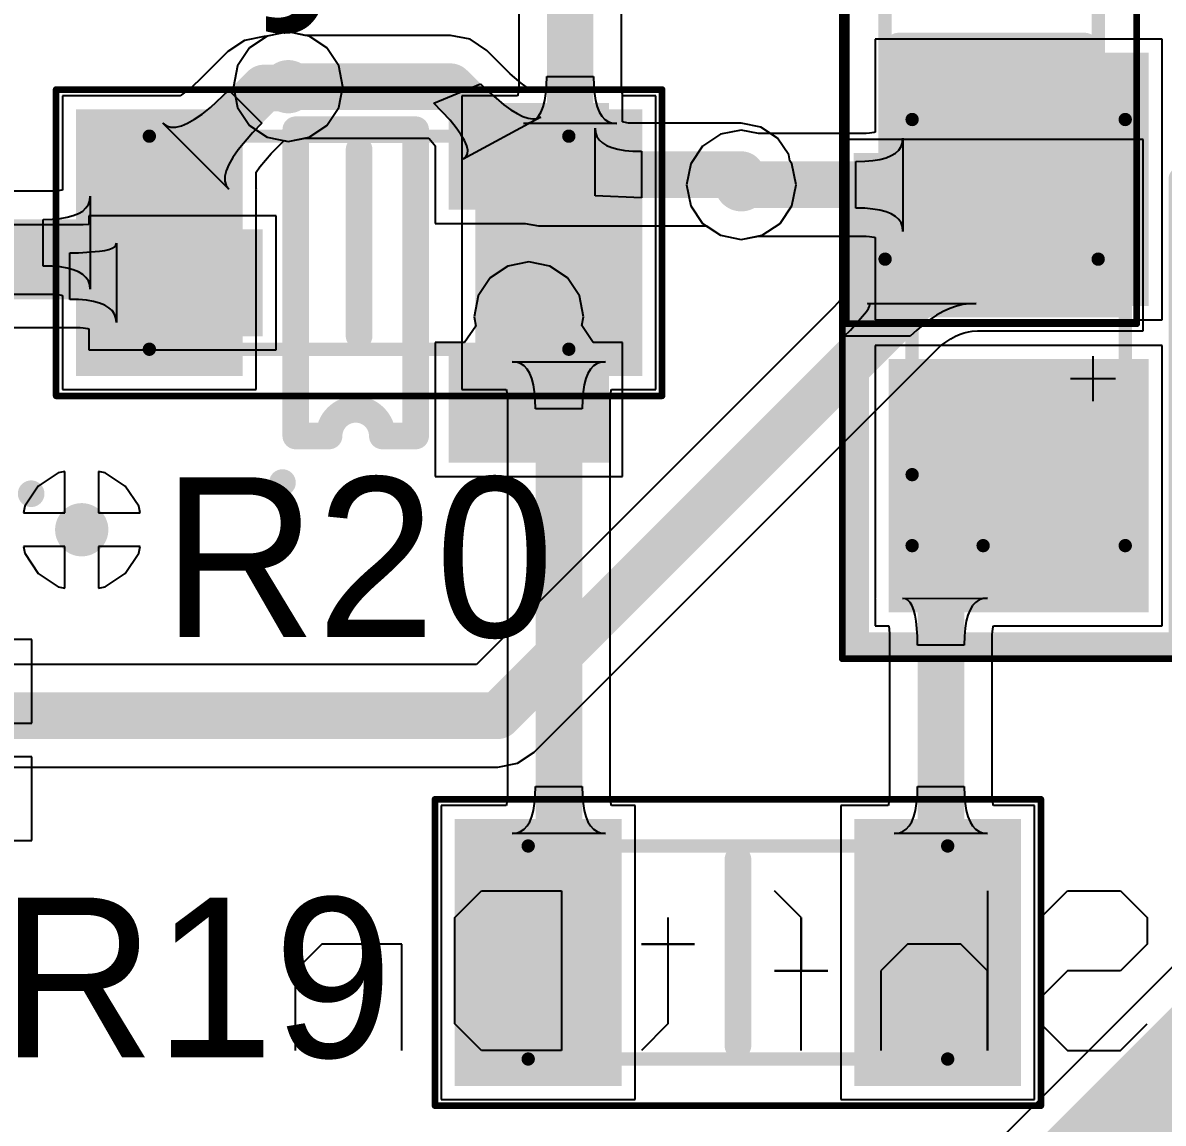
# Model space of a CAD drawing. Header units: millimetres. Extents: x 0.26 to 7.33, y 1.06 to 4.59.
# Drawn here: x 4.8696 to 5.2067, y 2.4425 to 2.7679 of the extents above; entities that cross this region are included whole.
import ezdxf

# ---------------------------------------------------------------- set-up
doc = ezdxf.new("R2010")
doc.units = ezdxf.units.MM
doc.header["$MEASUREMENT"] = 0
for name, color, linetype in [('BottomLayer', 5, 'Continuous'), ('BottomOverlay', 54, 'Continuous'), ('BottomPaste', 16, 'Continuous'), ('BottomSolder', 6, 'Continuous'), ('Mechanical15', 56, 'Continuous'), ('Mechanical16', 56, 'Continuous'), ('MultiLayer', 9, 'Continuous'), ('TopLayer', 1, 'Continuous'), ('TopOverlay', 2, 'Continuous'), ('TopPaste', 8, 'Continuous'), ('TopSolder', 216, 'Continuous'), ('ViaHoleLayer', 16, 'Continuous')]:
    doc.layers.add(name, color=color, linetype=linetype)

# ---------------------------------------------------------------- blocks, each defined once
blk = doc.blocks.new('SOT23_3_B_10')
at = {"layer": 'BottomLayer'}
for points in [[(-0.01181, 0.0315), (0.01181, 0.0315), (-0.01181, 0.07087), (0.01181, 0.07087)], [(-0.04921, -0.07087), (-0.02559, -0.07087), (-0.04921, -0.0315), (-0.02559, -0.0315)], [(0.02559, -0.07087), (0.04921, -0.07087), (0.02559, -0.0315), (0.04921, -0.0315)]]:
    blk.add_solid(points, dxfattribs=at)
at = {"layer": 'BottomOverlay', "const_width": 0.00394}
for points in [[(-0.06102, 0.02165, 1), (-0.05709, 0.02165, 1)], [(-0.04724, 0.01772, 1), (-0.04331, 0.01772, 1)], [(-0.04724, 0.01772, 1), (-0.04331, 0.01772, 1)], [(0.04331, 0.01772, 1), (0.04724, 0.01772, 1)], [(0.04331, 0.01772, 1), (0.04724, 0.01772, 1)], [(-0.04724, 0.00787, 1), (-0.04331, 0.00787, 1)], [(-0.04724, 0.00787, 1), (-0.04331, 0.00787, 1)], [(-0.04724, -0.00787, 1), (-0.04331, -0.00787, 1)], [(-0.04724, -0.00787, 1), (-0.04331, -0.00787, 1)], [(-0.04724, -0.01772, 1), (-0.04331, -0.01772, 1)], [(-0.04724, -0.01772, 1), (-0.04331, -0.01772, 1)], [(0.04331, -0.01772, 1), (0.04724, -0.01772, 1)], [(0.04331, -0.01772, 1), (0.04724, -0.01772, 1)]]:
    blk.add_lwpolyline(points, format="xyb", close=True, dxfattribs=at)
at = {"layer": 'BottomOverlay', "const_width": 0.00787}
for points in [[(-0.04528, 0.01772), (0.04528, 0.01772)], [(-0.04528, 0.01772), (-0.04528, 0.00787)], [(0.04528, 0.01772), (0.04528, -0.01772)], [(-0.04528, -0.00787), (-0.04528, -0.01772)], [(-0.04528, -0.01772), (0.04528, -0.01772)]]:
    blk.add_lwpolyline(points, dxfattribs=at)
blk.add_lwpolyline([(-0.04528, 0.00787, -1), (-0.04528, -0.00787)], format="xyb", dxfattribs=at)
at = {"layer": 'BottomPaste'}
for points in [[(-0.01181, 0.0315), (0.01181, 0.0315), (-0.01181, 0.07087), (0.01181, 0.07087)], [(-0.04921, -0.07087), (-0.02559, -0.07087), (-0.04921, -0.0315), (-0.02559, -0.0315)], [(0.02559, -0.07087), (0.04921, -0.07087), (0.02559, -0.0315), (0.04921, -0.0315)]]:
    blk.add_solid(points, dxfattribs=at)
at = {"layer": 'BottomSolder'}
for points in [[(-0.01581, 0.0275), (0.01581, 0.0275), (-0.01581, 0.07487), (0.01581, 0.07487)], [(-0.05321, -0.07487), (-0.02159, -0.07487), (-0.05321, -0.0275), (-0.02159, -0.0275)], [(0.02159, -0.07487), (0.05321, -0.07487), (0.02159, -0.0275), (0.05321, -0.0275)]]:
    blk.add_solid(points, dxfattribs=at)
blk = doc.blocks.new('SOT23_3_12')
at = {"layer": 'TopLayer'}
for points in [[(-0.04921, 0.0315), (-0.02559, 0.0315), (-0.04921, 0.07087), (-0.02559, 0.07087)], [(0.02559, 0.0315), (0.04921, 0.0315), (0.02559, 0.07087), (0.04921, 0.07087)], [(-0.01181, -0.07087), (0.01181, -0.07087), (-0.01181, -0.0315), (0.01181, -0.0315)]]:
    blk.add_solid(points, dxfattribs=at)
at = {"layer": 'TopOverlay', "const_width": 0.00787}
for points in [[(0.04528, 0.01772), (-0.04528, 0.01772)], [(-0.04528, 0.01772), (-0.04528, 0.00787)], [(0.04528, 0.01772), (0.04528, -0.01772)], [(-0.04528, -0.00787), (-0.04528, -0.01772)], [(0.04528, -0.01772), (-0.04528, -0.01772)]]:
    blk.add_lwpolyline(points, dxfattribs=at)
at = {"layer": 'TopOverlay', "const_width": 0.00394}
for points in [[(-0.04724, 0.01772, 1), (-0.04331, 0.01772, 1)], [(-0.04724, 0.01772, 1), (-0.04331, 0.01772, 1)], [(0.04331, 0.01772, 1), (0.04724, 0.01772, 1)], [(0.04331, 0.01772, 1), (0.04724, 0.01772, 1)], [(-0.04724, 0.00787, 1), (-0.04331, 0.00787, 1)], [(-0.04724, 0.00787, 1), (-0.04331, 0.00787, 1)], [(-0.04724, -0.00787, 1), (-0.04331, -0.00787, 1)], [(-0.04724, -0.00787, 1), (-0.04331, -0.00787, 1)], [(-0.04724, -0.01772, 1), (-0.04331, -0.01772, 1)], [(-0.04724, -0.01772, 1), (-0.04331, -0.01772, 1)], [(0.04331, -0.01772, 1), (0.04724, -0.01772, 1)], [(0.04331, -0.01772, 1), (0.04724, -0.01772, 1)], [(-0.06102, -0.02165, 1), (-0.05709, -0.02165, 1)]]:
    blk.add_lwpolyline(points, format="xyb", close=True, dxfattribs=at)
at = {"layer": 'TopOverlay', "const_width": 0.00787}
blk.add_lwpolyline([(-0.04528, 0.00787, -1), (-0.04528, -0.00787)], format="xyb", dxfattribs=at)
at = {"layer": 'TopPaste'}
for points in [[(-0.04921, 0.0315), (-0.02559, 0.0315), (-0.04921, 0.07087), (-0.02559, 0.07087)], [(0.02559, 0.0315), (0.04921, 0.0315), (0.02559, 0.07087), (0.04921, 0.07087)], [(-0.01181, -0.07087), (0.01181, -0.07087), (-0.01181, -0.0315), (0.01181, -0.0315)]]:
    blk.add_solid(points, dxfattribs=at)
at = {"layer": 'TopSolder'}
for points in [[(-0.05321, 0.0275), (-0.02159, 0.0275), (-0.05321, 0.07487), (-0.02159, 0.07487)], [(0.02159, 0.0275), (0.05321, 0.0275), (0.02159, 0.07487), (0.05321, 0.07487)], [(-0.01581, -0.07487), (0.01581, -0.07487), (-0.01581, -0.0275), (0.01581, -0.0275)]]:
    blk.add_solid(points, dxfattribs=at)
blk = doc.blocks.new('RESC3216X60N_31')
at = {"layer": 'Mechanical15', "const_width": 0.00394}
for points in [[(-0.06201, -0.0315), (-0.06201, 0.0315)], [(-0.06201, 0.0315), (0.06201, 0.0315)], [(0.06201, -0.0315), (0.06201, 0.0315)], [(-0.06201, -0.0315), (0.06201, -0.0315)]]:
    blk.add_lwpolyline(points, dxfattribs=at)
at = {"layer": 'Mechanical15', "const_width": 0.00197}
for points in [[(-0.06299, 0.0315, 1), (-0.06102, 0.0315, 1)], [(-0.06299, 0.0315, 1), (-0.06102, 0.0315, 1)], [(0.06102, 0.0315, 1), (0.06299, 0.0315, 1)], [(0.06102, 0.0315, 1), (0.06299, 0.0315, 1)], [(-0.06299, -0.0315, 1), (-0.06102, -0.0315, 1)], [(-0.06299, -0.0315, 1), (-0.06102, -0.0315, 1)], [(0.06102, -0.0315, 1), (0.06299, -0.0315, 1)], [(0.06102, -0.0315, 1), (0.06299, -0.0315, 1)]]:
    blk.add_lwpolyline(points, format="xyb", close=True, dxfattribs=at)
at = {"layer": 'Mechanical16', "const_width": 0.00197}
for points in [[(-0.08957, -0.04528), (-0.08957, 0.04528)], [(-0.08957, 0.04528), (0.08957, 0.04528)], [(0.08957, -0.04528), (0.08957, 0.04528)], [(-0.08957, -0.04528), (0.08957, -0.04528)]]:
    blk.add_lwpolyline(points, dxfattribs=at)
at = {"layer": 'Mechanical16', "const_width": 0.000984}
for points in [[(-0.09006, 0.04528, 1), (-0.08907, 0.04528, 1)], [(-0.09006, 0.04528, 1), (-0.08907, 0.04528, 1)], [(0.08907, 0.04528, 1), (0.09006, 0.04528, 1)], [(0.08907, 0.04528, 1), (0.09006, 0.04528, 1)], [(-0.09006, -0.04528, 1), (-0.08907, -0.04528, 1)], [(-0.09006, -0.04528, 1), (-0.08907, -0.04528, 1)], [(0.08907, -0.04528, 1), (0.09006, -0.04528, 1)], [(0.08907, -0.04528, 1), (0.09006, -0.04528, 1)]]:
    blk.add_lwpolyline(points, format="xyb", close=True, dxfattribs=at)
at = {"layer": 'TopLayer'}
for points in [[(-0.03839, -0.03543), (-0.03839, 0.03543), (-0.07972, -0.03543), (-0.07972, 0.03543)], [(0.07972, -0.03543), (0.07972, 0.03543), (0.03839, -0.03543), (0.03839, 0.03543)]]:
    blk.add_solid(points, dxfattribs=at)
at = {"layer": 'TopOverlay', "const_width": 0.00787}
blk.add_lwpolyline([(0, -0.02756), (0, 0.02756)], dxfattribs=at)
at = {"layer": 'TopOverlay', "const_width": 0.00394}
for points in [[(-0.00197, 0.02756, 1), (0.00197, 0.02756, 1)], [(-0.00197, -0.02756, 1), (0.00197, -0.02756, 1)]]:
    blk.add_lwpolyline(points, format="xyb", close=True, dxfattribs=at)
at = {"layer": 'TopPaste'}
for points in [[(-0.03839, -0.03543), (-0.03839, 0.03543), (-0.07972, -0.03543), (-0.07972, 0.03543)], [(0.07972, -0.03543), (0.07972, 0.03543), (0.03839, -0.03543), (0.03839, 0.03543)]]:
    blk.add_solid(points, dxfattribs=at)
at = {"layer": 'TopSolder'}
for points in [[(-0.03439, -0.03943), (-0.03439, 0.03943), (-0.08372, -0.03943), (-0.08372, 0.03943)], [(0.08372, -0.03943), (0.08372, 0.03943), (0.03439, -0.03943), (0.03439, 0.03943)]]:
    blk.add_solid(points, dxfattribs=at)
blk = doc.blocks.new('P__C__1206_B_51')
at = {"layer": 'BottomLayer'}
for points in [[(-0.07618, 0.03681), (-0.07618, -0.03681), (-0.03563, 0.03681), (-0.03563, -0.03681)], [(0.03563, 0.03681), (0.03563, -0.03681), (0.07618, 0.03681), (0.07618, -0.03681)]]:
    blk.add_solid(points, dxfattribs=at)
at = {"layer": 'BottomOverlay'}
for p, q in [((-0.09834, -0.03666), (-0.09834, -0.02333)), ((-0.105, -0.03), (-0.09167, -0.03))]:
    blk.add_line(p, q, dxfattribs=at)
at = {"layer": 'BottomOverlay', "const_width": 0.00787}
blk.add_lwpolyline([(0, 0.02756), (0, -0.02756)], dxfattribs=at)
at = {"layer": 'BottomOverlay', "const_width": 0.00394}
for points in [[(-0.00197, 0.02756, 1), (0.00197, 0.02756, 1)], [(-0.00197, -0.02756, 1), (0.00197, -0.02756, 1)]]:
    blk.add_lwpolyline(points, format="xyb", close=True, dxfattribs=at)
at = {"layer": 'BottomPaste'}
for points in [[(-0.07618, 0.03681), (-0.07618, -0.03681), (-0.03563, 0.03681), (-0.03563, -0.03681)], [(0.03563, 0.03681), (0.03563, -0.03681), (0.07618, 0.03681), (0.07618, -0.03681)]]:
    blk.add_solid(points, dxfattribs=at)
at = {"layer": 'BottomSolder'}
for points in [[(-0.08018, 0.04081), (-0.08018, -0.04081), (-0.03163, 0.04081), (-0.03163, -0.04081)], [(0.03163, 0.04081), (0.03163, -0.04081), (0.08018, 0.04081), (0.08018, -0.04081)]]:
    blk.add_solid(points, dxfattribs=at)
at = {"layer": 'Mechanical15', "const_width": 0.00394}
for points in [[(-0.06299, 0.0315), (0.06299, 0.0315)], [(-0.06299, 0.0315), (-0.06299, -0.0315)], [(0.06299, 0.0315), (0.06299, -0.0315)], [(-0.06299, -0.0315), (0.06299, -0.0315)]]:
    blk.add_lwpolyline(points, dxfattribs=at)
at = {"layer": 'Mechanical15', "const_width": 0.00197}
for points in [[(-0.06398, 0.0315, 1), (-0.06201, 0.0315, 1)], [(-0.06398, 0.0315, 1), (-0.06201, 0.0315, 1)], [(0.06201, 0.0315, 1), (0.06398, 0.0315, 1)], [(0.06201, 0.0315, 1), (0.06398, 0.0315, 1)], [(-0.06398, -0.0315, 1), (-0.06201, -0.0315, 1)], [(-0.06398, -0.0315, 1), (-0.06201, -0.0315, 1)], [(0.06201, -0.0315, 1), (0.06398, -0.0315, 1)], [(0.06201, -0.0315, 1), (0.06398, -0.0315, 1)]]:
    blk.add_lwpolyline(points, format="xyb", close=True, dxfattribs=at)
at = {"layer": 'Mechanical16', "const_width": 0.00197}
for points in [[(-0.08209, 0.04291), (0.08209, 0.04291)], [(-0.08209, 0.04291), (-0.08209, -0.04291)], [(0.08209, 0.04291), (0.08209, -0.04291)], [(-0.08209, -0.04291), (0.08209, -0.04291)]]:
    blk.add_lwpolyline(points, dxfattribs=at)
at = {"layer": 'Mechanical16', "const_width": 0.000984}
for points in [[(-0.08258, 0.04291, 1), (-0.08159, 0.04291, 1)], [(-0.08258, 0.04291, 1), (-0.08159, 0.04291, 1)], [(0.08159, 0.04291, 1), (0.08258, 0.04291, 1)], [(0.08159, 0.04291, 1), (0.08258, 0.04291, 1)], [(-0.08258, -0.04291, 1), (-0.08159, -0.04291, 1)], [(-0.08258, -0.04291, 1), (-0.08159, -0.04291, 1)], [(0.08159, -0.04291, 1), (0.08258, -0.04291, 1)], [(0.08159, -0.04291, 1), (0.08258, -0.04291, 1)]]:
    blk.add_lwpolyline(points, format="xyb", close=True, dxfattribs=at)
blk = doc.blocks.new('LEDC3216X120NRED_67')
at = {"layer": 'Mechanical15', "const_width": 0.00394}
for points in [[(-0.04201, 0.0315), (-0.06299, 0.01051)], [(-0.06299, 0.0315), (-0.06299, -0.0315)], [(-0.06299, 0.0315), (0.06299, 0.0315)], [(0.06299, 0.0315), (0.06299, -0.0315)], [(-0.06299, -0.0315), (0.06299, -0.0315)]]:
    blk.add_lwpolyline(points, dxfattribs=at)
at = {"layer": 'Mechanical15', "const_width": 0.00197}
for points in [[(-0.06398, 0.0315, 1), (-0.06201, 0.0315, 1)], [(-0.06398, 0.0315, 1), (-0.06201, 0.0315, 1)], [(-0.04299, 0.0315, 1), (-0.04102, 0.0315, 1)], [(0.06201, 0.0315, 1), (0.06398, 0.0315, 1)], [(0.06201, 0.0315, 1), (0.06398, 0.0315, 1)], [(-0.06398, 0.01051, 1), (-0.06201, 0.01051, 1)], [(-0.06398, -0.0315, 1), (-0.06201, -0.0315, 1)], [(-0.06398, -0.0315, 1), (-0.06201, -0.0315, 1)], [(0.06201, -0.0315, 1), (0.06398, -0.0315, 1)], [(0.06201, -0.0315, 1), (0.06398, -0.0315, 1)]]:
    blk.add_lwpolyline(points, format="xyb", close=True, dxfattribs=at)
at = {"layer": 'Mechanical16', "const_width": 0.00197}
for points in [[(-0.09646, 0.05217), (-0.09646, -0.05217)], [(-0.09646, 0.05217), (0.09646, 0.05217)], [(0.09646, 0.05217), (0.09646, -0.05217)], [(-0.09646, -0.05217), (0.09646, -0.05217)]]:
    blk.add_lwpolyline(points, dxfattribs=at)
at = {"layer": 'Mechanical16', "const_width": 0.000984}
for points in [[(-0.09695, 0.05217, 1), (-0.09596, 0.05217, 1)], [(-0.09695, 0.05217, 1), (-0.09596, 0.05217, 1)], [(0.09596, 0.05217, 1), (0.09695, 0.05217, 1)], [(0.09596, 0.05217, 1), (0.09695, 0.05217, 1)], [(-0.09695, -0.05217, 1), (-0.09596, -0.05217, 1)], [(-0.09695, -0.05217, 1), (-0.09596, -0.05217, 1)], [(0.09596, -0.05217, 1), (0.09695, -0.05217, 1)], [(0.09596, -0.05217, 1), (0.09695, -0.05217, 1)]]:
    blk.add_lwpolyline(points, format="xyb", close=True, dxfattribs=at)
at = {"layer": 'TopLayer'}
for points in [[(-0.01181, -0.03445), (-0.01181, 0.03445), (-0.07874, -0.03445), (-0.07874, 0.03445)], [(0.07874, -0.03445), (0.07874, 0.03445), (0.01181, -0.03445), (0.01181, 0.03445)]]:
    blk.add_solid(points, dxfattribs=at)
at = {"layer": 'TopOverlay', "const_width": 0.00787}
for points in [[(-0.09252, 0.04823), (-0.09252, -0.04823)], [(-0.09252, 0.04823), (0.04528, 0.04823)], [(-0.09252, -0.04823), (0.04528, -0.04823)]]:
    blk.add_lwpolyline(points, dxfattribs=at)
at = {"layer": 'TopOverlay', "const_width": 0.00394}
for points in [[(-0.09449, 0.04823, 1), (-0.09055, 0.04823, 1)], [(-0.09449, 0.04823, 1), (-0.09055, 0.04823, 1)], [(0.04331, 0.04823, 1), (0.04724, 0.04823, 1)], [(-0.09449, -0.04823, 1), (-0.09055, -0.04823, 1)], [(-0.09449, -0.04823, 1), (-0.09055, -0.04823, 1)], [(0.04331, -0.04823, 1), (0.04724, -0.04823, 1)]]:
    blk.add_lwpolyline(points, format="xyb", close=True, dxfattribs=at)
at = {"layer": 'TopPaste'}
for points in [[(-0.01181, -0.03445), (-0.01181, 0.03445), (-0.07874, -0.03445), (-0.07874, 0.03445)], [(0.07874, -0.03445), (0.07874, 0.03445), (0.01181, -0.03445), (0.01181, 0.03445)]]:
    blk.add_solid(points, dxfattribs=at)
at = {"layer": 'TopSolder'}
for points in [[(-0.00781, -0.03845), (-0.00781, 0.03845), (-0.08274, -0.03845), (-0.08274, 0.03845)], [(0.08274, -0.03845), (0.08274, 0.03845), (0.00781, -0.03845), (0.00781, 0.03845)]]:
    blk.add_solid(points, dxfattribs=at)
blk = doc.blocks.new('RESC3216X60N_109')
at = {"layer": 'Mechanical15', "const_width": 0.00394}
for points in [[(-0.06201, -0.0315), (-0.06201, 0.0315)], [(-0.06201, 0.0315), (0.06201, 0.0315)], [(0.06201, -0.0315), (0.06201, 0.0315)], [(-0.06201, -0.0315), (0.06201, -0.0315)]]:
    blk.add_lwpolyline(points, dxfattribs=at)
at = {"layer": 'Mechanical15', "const_width": 0.00197}
for points in [[(-0.06299, 0.0315, 1), (-0.06102, 0.0315, 1)], [(-0.06299, 0.0315, 1), (-0.06102, 0.0315, 1)], [(0.06102, 0.0315, 1), (0.06299, 0.0315, 1)], [(0.06102, 0.0315, 1), (0.06299, 0.0315, 1)], [(-0.06299, -0.0315, 1), (-0.06102, -0.0315, 1)], [(-0.06299, -0.0315, 1), (-0.06102, -0.0315, 1)], [(0.06102, -0.0315, 1), (0.06299, -0.0315, 1)], [(0.06102, -0.0315, 1), (0.06299, -0.0315, 1)]]:
    blk.add_lwpolyline(points, format="xyb", close=True, dxfattribs=at)
at = {"layer": 'Mechanical16', "const_width": 0.00197}
for points in [[(-0.08957, -0.04528), (-0.08957, 0.04528)], [(-0.08957, 0.04528), (0.08957, 0.04528)], [(0.08957, -0.04528), (0.08957, 0.04528)], [(-0.08957, -0.04528), (0.08957, -0.04528)]]:
    blk.add_lwpolyline(points, dxfattribs=at)
at = {"layer": 'Mechanical16', "const_width": 0.000984}
for points in [[(-0.09006, 0.04528, 1), (-0.08907, 0.04528, 1)], [(-0.09006, 0.04528, 1), (-0.08907, 0.04528, 1)], [(0.08907, 0.04528, 1), (0.09006, 0.04528, 1)], [(0.08907, 0.04528, 1), (0.09006, 0.04528, 1)], [(-0.09006, -0.04528, 1), (-0.08907, -0.04528, 1)], [(-0.09006, -0.04528, 1), (-0.08907, -0.04528, 1)], [(0.08907, -0.04528, 1), (0.09006, -0.04528, 1)], [(0.08907, -0.04528, 1), (0.09006, -0.04528, 1)]]:
    blk.add_lwpolyline(points, format="xyb", close=True, dxfattribs=at)
at = {"layer": 'TopLayer'}
for points in [[(-0.03839, -0.03543), (-0.03839, 0.03543), (-0.07972, -0.03543), (-0.07972, 0.03543)], [(0.07972, -0.03543), (0.07972, 0.03543), (0.03839, -0.03543), (0.03839, 0.03543)]]:
    blk.add_solid(points, dxfattribs=at)
at = {"layer": 'TopOverlay', "const_width": 0.00787}
blk.add_lwpolyline([(0, -0.02756), (0, 0.02756)], dxfattribs=at)
at = {"layer": 'TopOverlay', "const_width": 0.00394}
for points in [[(-0.00197, 0.02756, 1), (0.00197, 0.02756, 1)], [(-0.00197, -0.02756, 1), (0.00197, -0.02756, 1)]]:
    blk.add_lwpolyline(points, format="xyb", close=True, dxfattribs=at)
at = {"layer": 'TopPaste'}
for points in [[(-0.03839, -0.03543), (-0.03839, 0.03543), (-0.07972, -0.03543), (-0.07972, 0.03543)], [(0.07972, -0.03543), (0.07972, 0.03543), (0.03839, -0.03543), (0.03839, 0.03543)]]:
    blk.add_solid(points, dxfattribs=at)
at = {"layer": 'TopSolder'}
for points in [[(-0.03439, -0.03943), (-0.03439, 0.03943), (-0.08372, -0.03943), (-0.08372, 0.03943)], [(0.08372, -0.03943), (0.08372, 0.03943), (0.03439, -0.03943), (0.03439, 0.03943)]]:
    blk.add_solid(points, dxfattribs=at)

msp = doc.modelspace()

# ---------------------------------------------------------------- linework, layer by layer
at = {"layer": 'BottomLayer'}
for p, q in [((4.94806, 2.76518), (4.94186, 2.76395)), ((4.9531, 2.76418), (4.94806, 2.76518)), ((4.94186, 2.76395), (4.93661, 2.76044)), ((4.996, 2.76418), (4.9531, 2.76418)), ((5.00181, 2.76303), (4.996, 2.76418)), ((5.00673, 2.75973), (5.00181, 2.76303)), ((4.93661, 2.76044), (4.9331, 2.75519)), ((5.01369, 2.75278), (5.00673, 2.75973)), ((4.9331, 2.75519), (4.93187, 2.749)), ((5.01688, 2.75005), (5.01369, 2.75278)), ((4.93187, 2.749), (4.9331, 2.74281)), ((4.99113, 2.74413), (5.00491, 2.74984)), ((5.00491, 2.74984), (5.00736, 2.74746)), ((5.01836, 2.74898), (5.01688, 2.75005)), ((5.0196, 2.74821), (5.01836, 2.74898)), ((5.04687, 2.74821), (5.0196, 2.74821)), ((5.04687, 2.73859), (5.04687, 2.74821)), ((5.00736, 2.74746), (5.01182, 2.74364)), ((4.9331, 2.74281), (4.93661, 2.73756)), ((4.99588, 2.73906), (4.99113, 2.74413)), ((5.01182, 2.74364), (5.01383, 2.74219)), ((5.01383, 2.74219), (5.01569, 2.74105)), ((5.01569, 2.74105), (5.01739, 2.74021)), ((4.99769, 2.73685), (4.99588, 2.73906)), ((5.02272, 2.73997), (4.99974, 2.72757)), ((5.01739, 2.74021), (5.01895, 2.73969)), ((5.01895, 2.73969), (5.02036, 2.73948)), ((5.02036, 2.73948), (5.02161, 2.73957)), ((5.02161, 2.73957), (5.02272, 2.73997)), ((5.04723, 2.73849), (5.04687, 2.73859)), ((5.0486, 2.73826), (5.04723, 2.73849)), ((5.04952, 2.73818), (5.0486, 2.73826)), ((5.082, 2.73818), (5.04952, 2.73818)), ((5.08781, 2.73703), (5.082, 2.73818)), ((4.93661, 2.73756), (4.94186, 2.73405)), ((4.99912, 2.73487), (4.99769, 2.73685)), ((5.00017, 2.7331), (4.99912, 2.73487)), ((5.03875, 2.71671), (5.03875, 2.73678)), ((5.03875, 2.73678), (5.03888, 2.73547)), ((5.03888, 2.73547), (5.0393, 2.7343)), ((5.0393, 2.7343), (5.03999, 2.73327)), ((5.09273, 2.73373), (5.08781, 2.73703)), ((4.94186, 2.73405), (4.94806, 2.73281)), ((4.94806, 2.73281), (4.9531, 2.73382)), ((4.9531, 2.73382), (4.98961, 2.73382)), ((4.98961, 2.73382), (4.98974, 2.73368)), ((4.98974, 2.73368), (4.99122, 2.73188)), ((4.99122, 2.73188), (4.9915, 2.73149)), ((4.9915, 2.73149), (4.9915, 2.70859)), ((5.00084, 2.73156), (5.00017, 2.7331)), ((5.00113, 2.73023), (5.00084, 2.73156)), ((5.03999, 2.73327), (5.04095, 2.73237)), ((5.04095, 2.73237), (5.04219, 2.73161)), ((5.04219, 2.73161), (5.04371, 2.73099)), ((5.04371, 2.73099), (5.0455, 2.73051)), ((5.09603, 2.72881), (5.09273, 2.73373)), ((5.20081, 2.73337), (5.11119, 2.73337)), ((5.11119, 2.73337), (5.11119, 2.68592)), ((5.20081, 2.67682), (5.20081, 2.73337)), ((4.99974, 2.72757), (5.00058, 2.72824)), ((5.00058, 2.72824), (5.00104, 2.72912)), ((5.00104, 2.72912), (5.00113, 2.73023)), ((5.0455, 2.73051), (5.04757, 2.73017)), ((5.04757, 2.73017), (5.04991, 2.72996)), ((5.04991, 2.72996), (5.05253, 2.72989)), ((5.05253, 2.72989), (5.05253, 2.71611)), ((5.09637, 2.72706), (5.09603, 2.72881)), ((5.09695, 2.72619), (5.09637, 2.72706)), ((5.09818, 2.72), (5.09695, 2.72619)), ((5.09695, 2.71381), (5.09818, 2.72)), ((5.05253, 2.71611), (5.03875, 2.71671)), ((4.89707, 2.71081), (4.88913, 2.71081)), ((4.88913, 2.71081), (4.88913, 2.7083)), ((4.89725, 2.71085), (4.89707, 2.71081)), ((4.89744, 2.71081), (4.89725, 2.71085)), ((4.9445, 2.71081), (4.89744, 2.71081)), ((4.9445, 2.67119), (4.9445, 2.71081)), ((5.09344, 2.70856), (5.09695, 2.71381)), ((4.88739, 2.70818), (4.86005, 2.70818)), ((4.88913, 2.7083), (4.88739, 2.70818)), ((4.9915, 2.70859), (5.01812, 2.70859)), ((5.01812, 2.70859), (5.022, 2.70782)), ((5.022, 2.70782), (5.022, 2.70782)), ((5.022, 2.70782), (5.07166, 2.70782)), ((5.07166, 2.70782), (5.07581, 2.70505)), ((5.08819, 2.70505), (5.09344, 2.70856)), ((5.07581, 2.70505), (5.082, 2.70382)), ((5.082, 2.70382), (5.08819, 2.70505)), ((4.89229, 2.70034), (4.89381, 2.70059)), ((4.89381, 2.70059), (4.89505, 2.7009)), ((4.89505, 2.7009), (4.89601, 2.70126)), ((4.89601, 2.70126), (4.8967, 2.70168)), ((4.8967, 2.70168), (4.89712, 2.70216)), ((4.89712, 2.70216), (4.89725, 2.70269)), ((4.89725, 2.70269), (4.89725, 2.67931)), ((4.88347, 2.69989), (4.88609, 2.69992)), ((4.88347, 2.68611), (4.88347, 2.69989)), ((4.88609, 2.69992), (4.89229, 2.70034)), ((5.01918, 2.69719), (5.01299, 2.69595)), ((5.02538, 2.69595), (5.01918, 2.69719)), ((5.01299, 2.69595), (5.00774, 2.69244)), ((5.03063, 2.69244), (5.02538, 2.69595)), ((5.00774, 2.69244), (5.00423, 2.68719)), ((5.03413, 2.68719), (5.03063, 2.69244)), ((5.00423, 2.68719), (5.003, 2.681)), ((5.03537, 2.681), (5.03413, 2.68719)), ((4.88609, 2.68604), (4.88347, 2.68611)), ((4.88844, 2.68584), (4.88609, 2.68604)), ((4.8905, 2.6855), (4.88844, 2.68584)), ((4.89229, 2.68502), (4.8905, 2.6855)), ((4.89381, 2.68441), (4.89229, 2.68502)), ((4.89505, 2.68366), (4.89381, 2.68441)), ((4.89601, 2.68278), (4.89505, 2.68366)), ((5.10943, 2.6839), (5.00371, 2.57818)), ((5.11119, 2.68592), (5.10943, 2.6839)), ((5.11976, 2.68484), (5.11931, 2.68494)), ((5.11931, 2.68494), (5.15143, 2.68494)), ((5.1196, 2.68338), (5.1199, 2.68406)), ((5.11996, 2.68455), (5.11976, 2.68484)), ((5.1199, 2.68406), (5.11996, 2.68455)), ((5.14558, 2.68406), (5.14363, 2.68338)), ((5.14753, 2.68455), (5.14558, 2.68406)), ((5.14948, 2.68484), (5.14753, 2.68455)), ((5.15143, 2.68494), (5.14948, 2.68484)), ((4.8967, 2.68176), (4.89601, 2.68278)), ((4.89712, 2.6806), (4.8967, 2.68176)), ((4.89725, 2.67931), (4.89712, 2.6806)), ((5.003, 2.681), (5.00356, 2.67815)), ((5.03485, 2.67841), (5.03537, 2.681)), ((5.11427, 2.67705), (5.11904, 2.6825)), ((5.11904, 2.6825), (5.1196, 2.68338)), ((5.13973, 2.68143), (5.13779, 2.68016)), ((5.14168, 2.6825), (5.13973, 2.68143)), ((5.14363, 2.68338), (5.14168, 2.6825)), ((4.86005, 2.67782), (4.88651, 2.67782)), ((4.88651, 2.67782), (4.88742, 2.67774)), ((4.88742, 2.67774), (4.88879, 2.67751)), ((4.88879, 2.67751), (4.88913, 2.67742)), ((4.88913, 2.67742), (4.88913, 2.67119)), ((5.00356, 2.67815), (5.00014, 2.67341)), ((5.03822, 2.67341), (5.03485, 2.67841)), ((5.11245, 2.6752), (5.11427, 2.67705)), ((5.13389, 2.67705), (5.13194, 2.6752)), ((5.13584, 2.6787), (5.13389, 2.67705)), ((5.13779, 2.68016), (5.13584, 2.6787)), ((5.13194, 2.6752), (5.11245, 2.6752)), ((5.14246, 2.67347), (5.14393, 2.67443)), ((5.14393, 2.67443), (5.14533, 2.6752)), ((5.14533, 2.6752), (5.14666, 2.6758)), ((5.14666, 2.6758), (5.14792, 2.67624)), ((5.14792, 2.67624), (5.14913, 2.67654)), ((5.14913, 2.67654), (5.15029, 2.67672)), ((5.15029, 2.67672), (5.15183, 2.67679)), ((5.15183, 2.67679), (5.15194, 2.67682)), ((5.15194, 2.67682), (5.20081, 2.67682)), ((4.88913, 2.67119), (4.89707, 2.67119)), ((4.89707, 2.67119), (4.89725, 2.67115)), ((4.89725, 2.67115), (4.89744, 2.67119)), ((4.89744, 2.67119), (4.9445, 2.67119)), ((5.00014, 2.67341), (4.9915, 2.67341)), ((4.9915, 2.67341), (4.9915, 2.63379)), ((5.02073, 2.55227), (5.14005, 2.67158)), ((5.04687, 2.67341), (5.03822, 2.67341)), ((5.04687, 2.63379), (5.04687, 2.67341)), ((5.14005, 2.67158), (5.14093, 2.67233)), ((5.14093, 2.67233), (5.14246, 2.67347)), ((5.3715, 2.65085), (5.07125, 2.35059)), ((4.88003, 2.63484), (4.87411, 2.63089)), ((4.882, 2.63523), (4.88003, 2.63484)), ((4.882, 2.623), (4.882, 2.63523)), ((4.89397, 2.63484), (4.892, 2.63523)), ((4.892, 2.63523), (4.892, 2.623)), ((4.89989, 2.63089), (4.89397, 2.63484)), ((4.9915, 2.63379), (5.04687, 2.63379)), ((4.87411, 2.63089), (4.87016, 2.62497)), ((4.90384, 2.62497), (4.89989, 2.63089)), ((4.87016, 2.62497), (4.86977, 2.623)), ((4.86977, 2.623), (4.882, 2.623)), ((4.892, 2.623), (4.90423, 2.623)), ((4.90423, 2.623), (4.90384, 2.62497)), ((4.882, 2.613), (4.86977, 2.613)), ((4.86977, 2.613), (4.87016, 2.61103)), ((4.882, 2.60077), (4.882, 2.613)), ((4.90423, 2.613), (4.892, 2.613)), ((4.892, 2.613), (4.892, 2.60077)), ((4.90384, 2.61103), (4.90423, 2.613)), ((4.87016, 2.61103), (4.87411, 2.60511)), ((4.89989, 2.60511), (4.90384, 2.61103)), ((4.87411, 2.60511), (4.88003, 2.60116)), ((4.89397, 2.60116), (4.89989, 2.60511)), ((4.88003, 2.60116), (4.882, 2.60077)), ((4.892, 2.60077), (4.89397, 2.60116)), ((5.00371, 2.57818), (4.85229, 2.57818)), ((5.01581, 2.54897), (5.02073, 2.55227)), ((5.01, 2.54782), (5.01581, 2.54897)), ((4.846, 2.54782), (5.01, 2.54782))]:
    msp.add_line(p, q, dxfattribs=at)
for points, const_width in [([(4.94412, 2.749, 1), (4.95199, 2.749, 1)], 0.00787), ([(4.94461, 2.749, 1), (4.9515, 2.749, 1)], 0.00689), ([(4.99256, 2.749, 1), (4.99944, 2.749, 1)], 0.00689), ([(4.99256, 2.749, 1), (4.99944, 2.749, 1)], 0.00689), ([(5.01856, 2.723, 1), (5.02544, 2.723, 1)], 0.00689), ([(5.01856, 2.723, 1), (5.02544, 2.723, 1)], 0.00689), ([(5.07806, 2.72, 1), (5.08594, 2.72, 1)], 0.00787), ([(5.07856, 2.723, 1), (5.08544, 2.723, 1)], 0.00689), ([(5.07856, 2.723, 1), (5.08544, 2.723, 1)], 0.00689), ([(5.07856, 2.72, 1), (5.08544, 2.72, 1)], 0.00689), ([(5.14056, 2.70539, 1), (5.14744, 2.70539, 1)], 0.00689), ([(5.14056, 2.697, 1), (5.14744, 2.697, 1)], 0.00689), ([(5.14056, 2.697, 1), (5.14744, 2.697, 1)], 0.00689), ([(4.91337, 2.693, 1), (4.92026, 2.693, 1)], 0.00689), ([(5.01524, 2.681, 1), (5.02312, 2.681, 1)], 0.00787), ([(5.01574, 2.681, 1), (5.02263, 2.681, 1)], 0.00689), ([(5.01574, 2.66818, 1), (5.02263, 2.66818, 1)], 0.00689), ([(5.01574, 2.66818, 1), (5.02263, 2.66818, 1)], 0.00689), ([(5.00493, 2.65852, 1), (5.01182, 2.65852, 1)], 0.00689), ([(5.00493, 2.65852, 1), (5.01182, 2.65852, 1)], 0.00689), ([(5.00493, 2.65738, 1), (5.01182, 2.65738, 1)], 0.00689), ([(5.00493, 2.65738, 1), (5.01182, 2.65738, 1)], 0.00689), ([(5.0055, 2.65795, 1), (5.01239, 2.65795, 1)], 0.00689), ([(5.0055, 2.65795, 1), (5.01239, 2.65795, 1)], 0.00689), ([(5.0055, 2.65795, 1), (5.01239, 2.65795, 1)], 0.00689), ([(5.0055, 2.65795, 1), (5.01239, 2.65795, 1)], 0.00689), ([(5.00985, 2.6536, 1), (5.01674, 2.6536, 1)], 0.00689), ([(5.00985, 2.6536, 1), (5.01674, 2.6536, 1)], 0.00689), ([(5.01574, 2.6536, 1), (5.02263, 2.6536, 1)], 0.00689), ([(4.88306, 2.618, 1), (4.89094, 2.618, 1)], 0.00787), ([(5.00656, 2.563, 1), (5.01344, 2.563, 1)], 0.00689), ([(5.00656, 2.563, 1), (5.01344, 2.563, 1)], 0.00689)]:
    msp.add_lwpolyline(points, format="xyb", close=True, dxfattribs=dict(at, const_width=const_width))
for points, const_width in [([(4.94806, 2.749), (4.996, 2.749)], 0.01378), ([(4.996, 2.749), (5.022, 2.723)], 0.01378), ([(5.022, 2.723), (5.082, 2.723)], 0.01378), ([(5.082, 2.72), (5.082, 2.723)], 0.01378), ([(5.12365, 2.22409), (5.498, 2.59845)], 0.23622), ([(5.144, 2.697), (5.144, 2.70539)], 0.01378), ([(5.01, 2.563), (5.144, 2.697)], 0.01378), ([(4.81976, 2.693), (4.91682, 2.693)], 0.01378), ([(5.01918, 2.66818), (5.01918, 2.681)], 0.01378), ([(5.00895, 2.65795), (5.01918, 2.66818)], 0.01378), ([(5.00838, 2.65738), (5.00838, 2.65852)], 0.01378), ([(5.00838, 2.65852), (5.00895, 2.65795)], 0.01378), ([(5.00838, 2.65738), (5.00895, 2.65795)], 0.01378), ([(5.00895, 2.65795), (5.0133, 2.6536)], 0.01378), ([(5.0133, 2.6536), (5.01918, 2.6536)], 0.01378), ([(4.846, 2.563), (5.01, 2.563)], 0.01378)]:
    msp.add_lwpolyline(points, dxfattribs=dict(at, const_width=const_width))
at = {"layer": 'BottomOverlay'}
for p, q in [((4.99734, 2.50336), (5.00521, 2.51123)), ((5.00521, 2.51123), (5.02883, 2.51123)), ((5.02883, 2.51123), (5.02883, 2.464)), ((5.09967, 2.50336), (5.0918, 2.51123)), ((5.15477, 2.51123), (5.15477, 2.464)), ((5.17051, 2.50336), (5.17839, 2.51123)), ((5.17839, 2.51123), (5.19413, 2.51123)), ((5.19413, 2.51123), (5.202, 2.50336)), ((4.99734, 2.47187), (4.99734, 2.50336)), ((5.06031, 2.50336), (5.06031, 2.49549)), ((5.09967, 2.464), (5.09967, 2.50336)), ((5.09967, 2.50336), (5.09967, 2.48761)), ((5.09967, 2.48761), (5.09967, 2.50336)), ((5.202, 2.50336), (5.202, 2.49549)), ((4.95798, 2.49549), (4.95011, 2.48761)), ((4.9816, 2.49549), (4.95798, 2.49549)), ((4.9816, 2.464), (4.9816, 2.49549)), ((5.06818, 2.49549), (5.05244, 2.49549)), ((5.05244, 2.49549), (5.06031, 2.49549)), ((5.06031, 2.49549), (5.06818, 2.49549)), ((5.06031, 2.49549), (5.06031, 2.47187)), ((5.13116, 2.49549), (5.12329, 2.48761)), ((5.1469, 2.49549), (5.13116, 2.49549)), ((5.15477, 2.48761), (5.1469, 2.49549)), ((5.202, 2.49549), (5.19413, 2.48761)), ((4.95011, 2.48761), (4.95011, 2.464)), ((5.10754, 2.48761), (5.0918, 2.48761)), ((5.0918, 2.48761), (5.09967, 2.48761)), ((5.09967, 2.48761), (5.10754, 2.48761)), ((5.12329, 2.48761), (5.12329, 2.464)), ((5.15477, 2.464), (5.15477, 2.48761)), ((5.17839, 2.48761), (5.17051, 2.47974)), ((5.19413, 2.48761), (5.17839, 2.48761)), ((5.17051, 2.47974), (5.17051, 2.47187)), ((5.00521, 2.464), (4.99734, 2.47187)), ((5.06031, 2.47187), (5.05244, 2.464)), ((5.17051, 2.47187), (5.17839, 2.464)), ((5.19413, 2.464), (5.202, 2.47187)), ((5.02883, 2.464), (5.00521, 2.464)), ((5.17839, 2.464), (5.19413, 2.464))]:
    msp.add_line(p, q, dxfattribs=at)
at = {"layer": 'MultiLayer', "const_width": 0.00787}
for points in [[(4.94412, 2.749, 1), (4.95199, 2.749, 1)], [(5.07806, 2.72, 1), (5.08594, 2.72, 1)], [(5.01524, 2.681, 1), (5.02312, 2.681, 1)], [(4.88306, 2.618, 1), (4.89094, 2.618, 1)]]:
    msp.add_lwpolyline(points, format="xyb", close=True, dxfattribs=at)
at = {"layer": 'TopLayer'}
for p, q in [((5.01622, 2.7814), (5.01622, 2.74893)), ((5.04658, 2.74893), (5.04658, 2.77511)), ((4.94806, 2.76518), (4.94186, 2.76395)), ((4.95425, 2.76395), (4.94806, 2.76518)), ((4.93512, 2.76265), (4.9302, 2.75936)), ((4.94093, 2.7638), (4.93512, 2.76265)), ((4.94164, 2.7638), (4.94093, 2.7638)), ((4.94093, 2.7638), (4.94093, 2.7638)), ((4.94186, 2.76395), (4.94164, 2.7638)), ((4.9595, 2.76044), (4.95425, 2.76395)), ((5.20645, 2.76304), (5.12155, 2.76304)), ((5.12155, 2.76304), (5.12155, 2.73557)), ((5.20645, 2.68011), (5.20645, 2.76304)), ((4.9302, 2.75936), (4.92216, 2.75132)), ((4.9302, 2.75936), (4.9302, 2.75936)), ((4.96301, 2.75519), (4.9595, 2.76044)), ((4.96424, 2.749), (4.96301, 2.75519)), ((4.92216, 2.75132), (4.91971, 2.74905)), ((5.02444, 2.74933), (5.02451, 2.75197)), ((5.02451, 2.75197), (5.03829, 2.75197)), ((5.03829, 2.75197), (5.03836, 2.74933)), ((4.91971, 2.74905), (4.91772, 2.74746)), ((4.92504, 2.74286), (4.93049, 2.74793)), ((4.93049, 2.74793), (4.94024, 2.73819)), ((4.96301, 2.74281), (4.96424, 2.749)), ((5.01614, 2.74798), (5.01591, 2.7466)), ((5.01622, 2.74893), (5.01614, 2.74798)), ((5.02424, 2.74696), (5.02444, 2.74933)), ((5.03836, 2.74933), (5.03857, 2.74696)), ((5.04667, 2.74798), (5.04658, 2.74893)), ((5.04689, 2.7466), (5.04667, 2.74798)), ((4.91082, 2.74631), (4.88128, 2.74631)), ((4.88128, 2.74631), (4.88128, 2.71844)), ((4.91101, 2.74634), (4.91082, 2.74631)), ((4.91119, 2.74631), (4.91101, 2.74634)), ((4.91607, 2.74631), (4.91119, 2.74631)), ((4.91772, 2.74746), (4.91607, 2.74631)), ((5.01583, 2.74631), (4.99939, 2.74631)), ((4.99939, 2.74631), (4.99939, 2.65944)), ((5.01591, 2.7466), (5.01583, 2.74631)), ((5.02341, 2.74307), (5.02389, 2.74488)), ((5.02389, 2.74488), (5.02424, 2.74696)), ((5.03857, 2.74696), (5.03891, 2.74488)), ((5.03891, 2.74488), (5.03939, 2.74307)), ((5.04697, 2.74631), (5.04689, 2.7466)), ((5.05672, 2.74631), (5.04697, 2.74631)), ((5.05672, 2.65944), (5.05672, 2.74631)), ((4.9226, 2.74092), (4.92504, 2.74286)), ((4.9595, 2.73756), (4.96301, 2.74281)), ((5.02203, 2.74029), (5.02279, 2.74154)), ((5.02279, 2.74154), (5.02341, 2.74307)), ((5.03939, 2.74307), (5.04001, 2.74154)), ((5.04001, 2.74154), (5.04077, 2.74029)), ((4.93049, 2.7187), (4.91101, 2.73819)), ((4.91101, 2.73819), (4.91208, 2.73741)), ((4.91646, 2.73741), (4.91831, 2.73819)), ((4.91831, 2.73819), (4.92036, 2.73936)), ((4.92036, 2.73936), (4.9226, 2.74092)), ((4.94024, 2.73819), (4.93751, 2.73536)), ((5.01762, 2.73807), (5.01893, 2.73821)), ((5.04518, 2.73807), (5.01762, 2.73807)), ((5.01893, 2.73821), (5.0201, 2.73862)), ((5.0201, 2.73862), (5.02114, 2.73932)), ((5.02114, 2.73932), (5.02203, 2.74029)), ((5.04077, 2.74029), (5.04167, 2.73932)), ((5.04167, 2.73932), (5.0427, 2.73862)), ((5.0427, 2.73862), (5.04387, 2.73821)), ((5.04387, 2.73821), (5.04518, 2.73807)), ((4.91208, 2.73741), (4.91335, 2.73702)), ((4.91335, 2.73702), (4.91481, 2.73702)), ((4.91481, 2.73702), (4.91646, 2.73741)), ((4.93751, 2.73536), (4.93322, 2.73029)), ((4.95425, 2.73405), (4.9595, 2.73756)), ((5.07581, 2.73495), (5.07056, 2.73144)), ((5.082, 2.73618), (5.07581, 2.73495)), ((5.08705, 2.73518), (5.082, 2.73618)), ((5.11893, 2.73518), (5.08705, 2.73518)), ((5.11987, 2.73526), (5.11893, 2.73518)), ((5.12126, 2.73549), (5.11987, 2.73526)), ((5.12155, 2.73557), (5.12126, 2.73549)), ((4.943, 2.72923), (4.94683, 2.73306)), ((4.94683, 2.73306), (4.94806, 2.73281)), ((4.94806, 2.73281), (4.95425, 2.73405)), ((5.07056, 2.73144), (5.06705, 2.72619)), ((5.12854, 2.73027), (5.12924, 2.7313)), ((5.12924, 2.7313), (5.12965, 2.73247)), ((5.12965, 2.73247), (5.12979, 2.73378)), ((5.12979, 2.73378), (5.12979, 2.70622)), ((4.93166, 2.72805), (4.93049, 2.72601)), ((4.93322, 2.73029), (4.93166, 2.72805)), ((4.9397, 2.72532), (4.943, 2.72923)), ((5.1209, 2.72717), (5.12298, 2.72751)), ((5.12298, 2.72751), (5.12479, 2.72799)), ((5.12479, 2.72799), (5.12632, 2.72861)), ((5.12632, 2.72861), (5.12757, 2.72937)), ((5.12757, 2.72937), (5.12854, 2.73027)), ((4.92971, 2.72416), (4.92933, 2.7225)), ((4.93049, 2.72601), (4.92971, 2.72416)), ((4.93861, 2.72376), (4.9397, 2.72532)), ((5.06705, 2.72619), (5.06581, 2.72)), ((5.11589, 2.72689), (5.11853, 2.72696)), ((5.11589, 2.71311), (5.11589, 2.72689)), ((5.11853, 2.72696), (5.1209, 2.72717)), ((4.92933, 2.7225), (4.92933, 2.72104)), ((4.92933, 2.72104), (4.92971, 2.71977)), ((4.93861, 2.71888), (4.93861, 2.72376)), ((4.87866, 2.71806), (4.84982, 2.71806)), ((4.8796, 2.71814), (4.87866, 2.71806)), ((4.88098, 2.71837), (4.8796, 2.71814)), ((4.88128, 2.71844), (4.88098, 2.71837)), ((4.92971, 2.71977), (4.93049, 2.7187)), ((4.93865, 2.7187), (4.93861, 2.71888)), ((4.93861, 2.71851), (4.93865, 2.7187)), ((4.93861, 2.65944), (4.93861, 2.71851)), ((5.06581, 2.72), (5.06705, 2.71381)), ((4.88826, 2.71314), (4.88896, 2.71417)), ((4.88896, 2.71417), (4.88938, 2.71534)), ((4.88938, 2.71534), (4.88952, 2.71665)), ((4.88952, 2.71665), (4.88952, 2.68909)), ((4.8827, 2.71038), (4.88451, 2.71087)), ((4.88451, 2.71087), (4.88604, 2.71149)), ((4.88604, 2.71149), (4.88729, 2.71224)), ((4.88729, 2.71224), (4.88826, 2.71314)), ((5.06705, 2.71381), (5.07056, 2.70856)), ((5.11853, 2.71304), (5.11589, 2.71311)), ((5.1209, 2.71283), (5.11853, 2.71304)), ((5.12298, 2.71249), (5.1209, 2.71283)), ((5.12479, 2.71201), (5.12298, 2.71249)), ((5.12632, 2.71139), (5.12479, 2.71201)), ((5.12757, 2.71063), (5.12632, 2.71139)), ((5.12854, 2.70973), (5.12757, 2.71063)), ((4.87562, 2.70976), (4.87826, 2.70983)), ((4.87562, 2.69598), (4.87562, 2.70976)), ((4.87826, 2.70983), (4.88062, 2.71004)), ((4.88062, 2.71004), (4.8827, 2.71038)), ((5.07056, 2.70856), (5.07581, 2.70505)), ((5.12924, 2.7087), (5.12854, 2.70973)), ((5.12965, 2.70753), (5.12924, 2.7087)), ((5.12979, 2.70622), (5.12965, 2.70753)), ((5.07581, 2.70505), (5.082, 2.70382)), ((5.082, 2.70382), (5.08705, 2.70482)), ((5.08705, 2.70482), (5.11893, 2.70482)), ((5.11893, 2.70482), (5.11987, 2.70474)), ((5.11987, 2.70474), (5.12126, 2.70451)), ((5.12126, 2.70451), (5.12155, 2.70443)), ((5.12155, 2.70443), (5.12155, 2.68011)), ((4.87826, 2.69592), (4.87562, 2.69598)), ((4.88062, 2.69571), (4.87826, 2.69592)), ((4.8827, 2.69536), (4.88062, 2.69571)), ((4.88451, 2.69488), (4.8827, 2.69536)), ((4.88604, 2.69426), (4.88451, 2.69488)), ((4.88729, 2.6935), (4.88604, 2.69426)), ((4.88826, 2.69261), (4.88729, 2.6935)), ((4.88896, 2.69157), (4.88826, 2.69261)), ((4.88938, 2.6904), (4.88896, 2.69157)), ((4.88952, 2.68909), (4.88938, 2.6904)), ((4.85611, 2.68769), (4.87866, 2.68769)), ((4.87866, 2.68769), (4.8796, 2.68761)), ((4.8796, 2.68761), (4.88098, 2.68738)), ((4.88098, 2.68738), (4.88128, 2.6873)), ((4.88128, 2.6873), (4.88128, 2.65944)), ((5.12155, 2.68011), (5.20645, 2.68011)), ((5.20645, 2.67249), (5.12155, 2.67249)), ((5.12155, 2.67249), (5.12155, 2.59783)), ((5.20645, 2.58956), (5.20645, 2.67249)), ((5.01558, 2.66754), (5.01428, 2.66768)), ((5.01428, 2.66768), (5.04183, 2.66768)), ((5.01676, 2.66712), (5.01558, 2.66754)), ((5.01779, 2.66643), (5.01676, 2.66712)), ((5.03935, 2.66712), (5.03832, 2.66643)), ((5.04053, 2.66754), (5.03935, 2.66712)), ((5.04183, 2.66768), (5.04053, 2.66754)), ((5.01868, 2.66546), (5.01779, 2.66643)), ((5.01944, 2.66421), (5.01868, 2.66546)), ((5.02006, 2.66268), (5.01944, 2.66421)), ((5.03667, 2.66421), (5.03605, 2.66268)), ((5.03743, 2.66546), (5.03667, 2.66421)), ((5.03832, 2.66643), (5.03743, 2.66546)), ((5.02055, 2.66087), (5.02006, 2.66268)), ((5.02089, 2.65879), (5.02055, 2.66087)), ((5.03556, 2.66087), (5.03522, 2.65879)), ((5.03605, 2.66268), (5.03556, 2.66087)), ((4.88128, 2.65944), (4.93861, 2.65944)), ((4.99939, 2.65944), (5.01248, 2.65944)), ((5.01248, 2.65944), (5.01256, 2.65915)), ((5.01256, 2.65915), (5.01279, 2.65776)), ((5.01279, 2.65776), (5.01287, 2.65682)), ((5.01287, 2.65682), (5.01287, 2.53905)), ((5.0211, 2.65642), (5.02089, 2.65879)), ((5.03522, 2.65879), (5.03501, 2.65642)), ((5.04324, 2.65682), (5.04332, 2.65776)), ((5.04324, 2.53905), (5.04324, 2.65682)), ((5.04332, 2.65776), (5.04355, 2.65915)), ((5.04355, 2.65915), (5.04363, 2.65944)), ((5.04363, 2.65944), (5.05672, 2.65944)), ((5.02117, 2.65378), (5.0211, 2.65642)), ((5.03494, 2.65378), (5.02117, 2.65378)), ((5.03501, 2.65642), (5.03494, 2.65378)), ((4.88003, 2.63484), (4.87411, 2.63089)), ((4.882, 2.63523), (4.88003, 2.63484)), ((4.882, 2.623), (4.882, 2.63523)), ((4.89397, 2.63484), (4.892, 2.63523)), ((4.892, 2.63523), (4.892, 2.623)), ((4.89989, 2.63089), (4.89397, 2.63484)), ((4.87411, 2.63089), (4.87016, 2.62497)), ((4.90384, 2.62497), (4.89989, 2.63089)), ((4.87016, 2.62497), (4.86977, 2.623)), ((4.86977, 2.623), (4.882, 2.623)), ((4.892, 2.623), (4.90423, 2.623)), ((4.90423, 2.623), (4.90384, 2.62497)), ((4.882, 2.613), (4.86977, 2.613)), ((4.86977, 2.613), (4.87016, 2.61103)), ((4.882, 2.60077), (4.882, 2.613)), ((4.90423, 2.613), (4.892, 2.613)), ((4.892, 2.613), (4.892, 2.60077)), ((4.90384, 2.61103), (4.90423, 2.613)), ((4.87016, 2.61103), (4.87411, 2.60511)), ((4.89989, 2.60511), (4.90384, 2.61103)), ((4.87411, 2.60511), (4.88003, 2.60116)), ((4.89397, 2.60116), (4.89989, 2.60511)), ((4.88003, 2.60116), (4.882, 2.60077)), ((4.892, 2.60077), (4.89397, 2.60116)), ((5.12155, 2.59783), (5.12151, 2.59764)), ((5.12151, 2.59764), (5.12155, 2.59746)), ((5.12155, 2.59746), (5.12155, 2.58956)), ((5.12967, 2.59768), (5.15478, 2.5978)), ((5.13051, 2.59754), (5.12967, 2.59768)), ((5.13127, 2.59713), (5.13051, 2.59754)), ((5.13194, 2.59644), (5.13127, 2.59713)), ((5.13251, 2.59547), (5.13194, 2.59644)), ((5.15127, 2.59653), (5.15037, 2.59556)), ((5.1523, 2.59723), (5.15127, 2.59653)), ((5.15347, 2.59765), (5.1523, 2.59723)), ((5.15478, 2.5978), (5.15347, 2.59765)), ((5.133, 2.59423), (5.13251, 2.59547)), ((5.1334, 2.59272), (5.133, 2.59423)), ((5.13371, 2.59093), (5.1334, 2.59272)), ((5.14899, 2.59278), (5.14851, 2.59097)), ((5.14961, 2.59431), (5.14899, 2.59278)), ((5.15037, 2.59556), (5.14961, 2.59431)), ((5.12155, 2.58956), (5.12564, 2.58956)), ((5.12564, 2.58956), (5.12582, 2.58731)), ((5.13407, 2.58652), (5.13371, 2.59093)), ((5.14851, 2.59097), (5.14817, 2.58889)), ((5.15626, 2.58787), (5.15649, 2.58925)), ((5.15649, 2.58925), (5.15657, 2.58956)), ((5.15657, 2.58956), (5.20645, 2.58956)), ((5.12582, 2.58731), (5.12582, 2.53905)), ((5.13411, 2.5839), (5.13407, 2.58652)), ((5.14796, 2.58653), (5.14789, 2.5839)), ((5.14817, 2.58889), (5.14796, 2.58653)), ((5.15618, 2.58693), (5.15626, 2.58787)), ((5.15618, 2.53905), (5.15618, 2.58693)), ((4.87221, 2.5855), (4.8554, 2.5855)), ((4.87221, 2.56082), (4.87221, 2.5855)), ((5.14789, 2.5839), (5.13411, 2.5839)), ((4.8554, 2.56082), (4.87221, 2.56082)), ((4.87221, 2.55082), (4.8554, 2.55082)), ((4.87221, 2.52613), (4.87221, 2.55082)), ((5.0211, 2.53945), (5.02117, 2.54209)), ((5.02117, 2.54209), (5.03494, 2.54209)), ((5.03494, 2.54209), (5.03501, 2.53945)), ((5.13404, 2.53945), (5.13411, 2.54209)), ((5.13411, 2.54209), (5.14789, 2.54209)), ((5.14789, 2.54209), (5.14796, 2.53945)), ((5.01287, 2.53905), (5.01279, 2.53811)), ((5.02089, 2.53709), (5.0211, 2.53945)), ((5.03501, 2.53945), (5.03522, 2.53709)), ((5.04332, 2.53811), (5.04324, 2.53905)), ((5.12582, 2.53905), (5.12574, 2.53811)), ((5.13383, 2.53709), (5.13404, 2.53945)), ((5.14796, 2.53945), (5.14817, 2.53709)), ((5.15626, 2.53811), (5.15618, 2.53905)), ((5.01248, 2.53643), (4.99328, 2.53643)), ((4.99328, 2.53643), (4.99328, 2.44957)), ((5.01256, 2.53672), (5.01248, 2.53643)), ((5.01279, 2.53811), (5.01256, 2.53672)), ((5.02055, 2.535), (5.02089, 2.53709)), ((5.03522, 2.53709), (5.03556, 2.535)), ((5.04355, 2.53672), (5.04332, 2.53811)), ((5.04363, 2.53643), (5.04355, 2.53672)), ((5.05061, 2.53643), (5.04363, 2.53643)), ((5.05061, 2.44957), (5.05061, 2.53643)), ((5.12543, 2.53643), (5.11139, 2.53643)), ((5.11139, 2.53643), (5.11139, 2.44957)), ((5.12551, 2.53672), (5.12543, 2.53643)), ((5.12574, 2.53811), (5.12551, 2.53672)), ((5.13349, 2.535), (5.13383, 2.53709)), ((5.14817, 2.53709), (5.14851, 2.535)), ((5.15649, 2.53672), (5.15626, 2.53811)), ((5.15657, 2.53643), (5.15649, 2.53672)), ((5.16872, 2.53643), (5.15657, 2.53643)), ((5.16872, 2.44957), (5.16872, 2.53643)), ((5.01944, 2.53167), (5.02006, 2.5332)), ((5.02006, 2.5332), (5.02055, 2.535)), ((5.03556, 2.535), (5.03605, 2.5332)), ((5.03605, 2.5332), (5.03667, 2.53167)), ((5.13239, 2.53167), (5.13301, 2.5332)), ((5.13301, 2.5332), (5.13349, 2.535)), ((5.14851, 2.535), (5.14899, 2.5332)), ((5.14899, 2.5332), (5.14961, 2.53167)), ((5.01558, 2.52833), (5.01676, 2.52875)), ((5.01676, 2.52875), (5.01779, 2.52944)), ((5.01779, 2.52944), (5.01868, 2.53042)), ((5.01868, 2.53042), (5.01944, 2.53167)), ((5.03667, 2.53167), (5.03743, 2.53042)), ((5.03743, 2.53042), (5.03832, 2.52944)), ((5.03832, 2.52944), (5.03935, 2.52875)), ((5.03935, 2.52875), (5.04053, 2.52833)), ((5.12853, 2.52833), (5.1297, 2.52875)), ((5.1297, 2.52875), (5.13073, 2.52944)), ((5.13073, 2.52944), (5.13163, 2.53042)), ((5.13163, 2.53042), (5.13239, 2.53167)), ((5.14961, 2.53167), (5.15037, 2.53042)), ((5.15037, 2.53042), (5.15127, 2.52944)), ((5.15127, 2.52944), (5.1523, 2.52875)), ((5.1523, 2.52875), (5.15347, 2.52833)), ((4.8554, 2.52613), (4.87221, 2.52613)), ((5.01428, 2.52819), (5.01558, 2.52833)), ((5.04183, 2.52819), (5.01428, 2.52819)), ((5.04053, 2.52833), (5.04183, 2.52819)), ((5.12722, 2.52819), (5.12853, 2.52833)), ((5.15478, 2.52819), (5.12722, 2.52819)), ((5.15347, 2.52833), (5.15478, 2.52819)), ((4.99328, 2.44957), (5.05061, 2.44957)), ((5.11139, 2.44957), (5.16872, 2.44957))]:
    msp.add_line(p, q, dxfattribs=at)
at = {"layer": 'TopLayer', "const_width": 0.01378}
for points in [[(5.0314, 2.70512), (5.0314, 2.7814)], [(4.90994, 2.71764), (4.94093, 2.74862)], [(4.94093, 2.74862), (4.94768, 2.74862)], [(4.94768, 2.74862), (4.94806, 2.749)], [(5.14754, 2.70512), (5.164, 2.72157)], [(4.90994, 2.70287), (4.90994, 2.71764)], [(5.082, 2.72), (5.13266, 2.72)], [(5.13266, 2.72), (5.14754, 2.70512)], [(4.84982, 2.70287), (4.90994, 2.70287)], [(5.02806, 2.50809), (5.02806, 2.70287)], [(5.141, 2.481), (5.141, 2.61424)]]:
    msp.add_lwpolyline(points, dxfattribs=at)
at = {"layer": 'TopLayer'}
for points, const_width in [([(4.93749, 2.74862, 1), (4.94438, 2.74862, 1)], 0.00689), ([(4.93749, 2.74862, 1), (4.94438, 2.74862, 1)], 0.00689), ([(4.94412, 2.749, 1), (4.95199, 2.749, 1)], 0.00787), ([(4.94423, 2.74862, 1), (4.95112, 2.74862, 1)], 0.00689), ([(4.94423, 2.74862, 1), (4.95112, 2.74862, 1)], 0.00689), ([(4.94461, 2.749, 1), (4.9515, 2.749, 1)], 0.00689), ([(5.07806, 2.72, 1), (5.08594, 2.72, 1)], 0.00787), ([(5.16056, 2.72157, 1), (5.16744, 2.72157, 1)], 0.00689), ([(4.9065, 2.71764, 1), (4.91339, 2.71764, 1)], 0.00689), ([(4.9065, 2.71764, 1), (4.91339, 2.71764, 1)], 0.00689), ([(5.07856, 2.72, 1), (5.08544, 2.72, 1)], 0.00689), ([(5.12922, 2.72, 1), (5.13611, 2.72, 1)], 0.00689), ([(5.12922, 2.72, 1), (5.13611, 2.72, 1)], 0.00689), ([(5.02796, 2.70512, 1), (5.03485, 2.70512, 1)], 0.00689), ([(5.1441, 2.70512, 1), (5.15099, 2.70512, 1)], 0.00689), ([(5.1441, 2.70512, 1), (5.15099, 2.70512, 1)], 0.00689), ([(4.9065, 2.70287, 1), (4.91339, 2.70287, 1)], 0.00689), ([(4.9065, 2.70287, 1), (4.91339, 2.70287, 1)], 0.00689), ([(5.02461, 2.70287, 1), (5.0315, 2.70287, 1)], 0.00689), ([(5.01524, 2.681, 1), (5.02312, 2.681, 1)], 0.00787), ([(4.88306, 2.618, 1), (4.89094, 2.618, 1)], 0.00787), ([(5.13756, 2.61424, 1), (5.14444, 2.61424, 1)], 0.00689), ([(5.02461, 2.50809, 1), (5.0315, 2.50809, 1)], 0.00689), ([(5.13756, 2.481, 1), (5.14444, 2.481, 1)], 0.00689)]:
    msp.add_lwpolyline(points, format="xyb", close=True, dxfattribs=dict(at, const_width=const_width))
at = {"layer": 'ViaHoleLayer', "const_width": 0.00591}
for points in [[(4.9451, 2.749, 1), (4.95101, 2.749, 1)], [(5.07905, 2.72, 1), (5.08495, 2.72, 1)], [(5.01623, 2.681, 1), (5.02213, 2.681, 1)], [(4.88405, 2.618, 1), (4.88995, 2.618, 1)]]:
    msp.add_lwpolyline(points, format="xyb", close=True, dxfattribs=at)

# ---------------------------------------------------------------- block references
for name, p, rotation in [('P__C__1206_B_51', (5.156, 2.761), 90), ('LEDC3216X120NRED_67', (5.164, 2.6763), 90), ('RESC3216X60N_31', (4.969, 2.70287), 360), ('SOT23_3_B_10', (4.968, 2.691), 90), ('SOT23_3_12', (4.813, 2.607), 180), ('RESC3216X60N_109', (5.081, 2.493), 360)]:
    msp.add_blockref(name, p, dxfattribs=dict(rotation=rotation))

# ---------------------------------------------------------------- texts
at = {"layer": 'BottomOverlay', "text_generation_flag": 2}
msp.add_text('Q4', height=0.047244, dxfattribs=at).set_placement((4.98218, 2.7776))
at = {"layer": 'TopOverlay'}
for s, p in [('R20', (4.91077, 2.5863)), ('R19', (4.863, 2.462))]:
    msp.add_text(s, height=0.047244, dxfattribs=at).set_placement(p)

doc.saveas('drawing.dxf')
